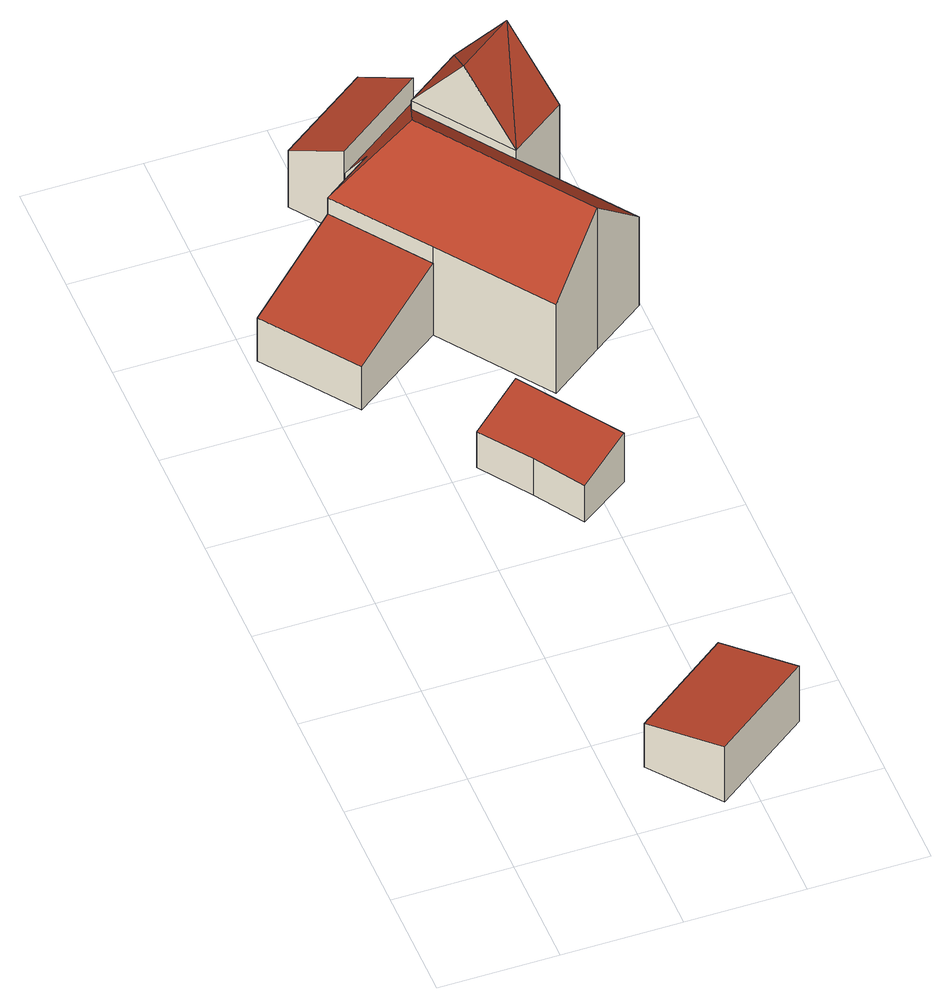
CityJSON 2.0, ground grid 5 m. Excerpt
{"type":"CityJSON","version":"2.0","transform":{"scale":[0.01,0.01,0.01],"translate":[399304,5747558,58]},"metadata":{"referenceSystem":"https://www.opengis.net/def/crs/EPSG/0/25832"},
"CityObjects":{
"building1":{"type":"Building","attributes":{"Gemeindeschluessel":"05558044","Geometrietyp2DReferenz":"3000","function":"31001_2700","roofType":"2100","measuredHeight":3},"geometry":[{"type":"Solid","lod":"2","boundaries":[[[[0,1,2,3]],[[4,5,1,0]],[[6,7,5,4]],[[3,2,7,6]],[[4,0,3,6]],[[1,5,7,2]]]],"semantics":{"surfaces":[{"type":"WallSurface"},{"type":"RoofSurface"},{"type":"GroundSurface"}],"values":[[0,0,0,0,1,2]]}}]},
"building2":{"type":"Building","attributes":{"Gemeindeschluessel":"05558044","Geometrietyp2DReferenz":"3000","function":"51009_1611","roofType":"2100","measuredHeight":3.87},"geometry":[{"type":"Solid","lod":"2","boundaries":[[[[8,9,10,11]],[[12,13,9,8]],[[14,15,13,12]],[[11,10,15,14]],[[12,8,11,14]],[[9,13,15,10]]]],"semantics":{"surfaces":[{"type":"WallSurface"},{"type":"RoofSurface"},{"type":"GroundSurface"}],"values":[[0,0,0,0,1,2]]}}]},
"building3":{"type":"Building","attributes":{"Gemeindeschluessel":"05558044","Geometrietyp2DReferenz":"3000","function":"51009_1610","roofType":"2100","measuredHeight":2.64},"geometry":[{"type":"Solid","lod":"2","boundaries":[[[[16,17,18,19]],[[20,21,17,16]],[[22,23,21,20]],[[24,25,23,22]],[[19,18,25,24]],[[22,20,16,19,24]],[[17,21,23,25,18]]]],"semantics":{"surfaces":[{"type":"WallSurface"},{"type":"RoofSurface"},{"type":"GroundSurface"}],"values":[[0,0,0,0,0,1,2]]}}]},
"building4":{"type":"Building","attributes":{"Gemeindeschluessel":"05558044","Geometrietyp2DReferenz":"3000","function":"51009_1610","roofType":"2100","measuredHeight":4.47},"geometry":[{"type":"Solid","lod":"2","boundaries":[[[[26,27,28,29]],[[30,31,27,26]],[[32,33,31,30]],[[29,28,33,32]],[[30,26,29,32]],[[27,31,33,28]]]],"semantics":{"surfaces":[{"type":"WallSurface"},{"type":"RoofSurface"},{"type":"GroundSurface"}],"values":[[0,0,0,0,1,2]]}}]},
"building5":{"type":"Building","attributes":{"Gemeindeschluessel":"05558044","Geometrietyp2DReferenz":"3000","function":"31001_1000"},"address":[{"country":"Germany","locality":"Senden","thoroughfareNumber":"137","thoroughfareName":"Dorfbauerschaft"}],"children":["building5-1","building5-2"]},
"building5-1":{"type":"BuildingPart","attributes":{"roofType":"3100","measuredHeight":8.4},"parents":["building5"],"geometry":[{"type":"Solid","lod":"2","boundaries":[[[[34,35,36,37]],[[38,39,40,35,34]],[[37,41,34]],[[38,42,43]],[[42,41,37]],[[37,43,42]],[[41,42,38]],[[38,34,41]],[[44,36,35,40,45]],[[44,46,47,43,37,36]],[[45,47,46,44]],[[39,38,43,47]],[[45,40,39,47]]]],"semantics":{"surfaces":[{"type":"WallSurface"},{"type":"RoofSurface"},{"type":"GroundSurface"},{"type":"ClosureSurface"}],"values":[[0,0,0,0,1,1,1,1,2,0,3,0,3]]}}]},
"building5-2":{"type":"BuildingPart","attributes":{"roofType":"5000","measuredHeight":7.64},"parents":["building5"],"geometry":[{"type":"Solid","lod":"2","boundaries":[[[[48,49,50,51]],[[52,13,49,48]],[[53,9,13,52]],[[54,55,9,53]],[[56,57,55,54]],[[58,59,57,56]],[[60,61,59,58]],[[46,44,61,60]],[[62,63,40,39]],[[51,50,63,62]],[[58,56,54,53,64,47]],[[52,48,51,64,53]],[[46,60,58,47]],[[62,39,47,64,51]],[[49,13,9,55,57,59,61,44,45,40,63,50]],[[44,46,47,45]],[[45,47,39,40]]]],"semantics":{"surfaces":[{"type":"WallSurface"},{"type":"RoofSurface"},{"type":"GroundSurface"},{"type":"ClosureSurface"}],"values":[[0,0,0,0,0,0,0,0,0,0,1,1,1,1,2,3,3]]}}]}
},
"vertices":[
[1276,325,413],[1276,325,113],[1055,609,113],[1055,609,349],[861,23,412],[861,23,113],[642,305,349],[642,305,113],
[426,3146,479],[426,3146,92],[35,2864,92],[35,2864,324],[708,2758,479],[708,2758,92],[313,2481,324],[313,2481,92],
[612,2037,289],[612,2037,95],[762,1827,95],[762,1827,291],[826,2187,359],[826,2187,95],[1109,1770,359],[1109,1770,95],[894,1622,289],[894,1622,95],
[962,3654,538],[962,3654,91],[816,3863,91],[816,3863,397],[581,3380,538],[581,3380,91],[433,3590,397],[433,3590,91],
[1406,3259,611],[1406,3259,92],[1125,3647,92],[1125,3647,611],[1166,3088,611],[1166,3088,566],[1166,3088,92],[1266,3453,932],[1027,3283,932],[888,3477,611],[1022,3574,92],[888,3477,92],[1022,3574,396],[888,3477,565],
[1034,2305,568],[1034,2305,92],[1263,2469,92],[1263,2469,856],[708,2758,568],[426,3146,565],[642,3300,566],[642,3300,92],[581,3380,415],[581,3380,92],[949,3645,415],[949,3645,92],[962,3654,398],[962,3654,92],[1493,2633,568],[1493,2633,92],[770,3154,856]
]}
